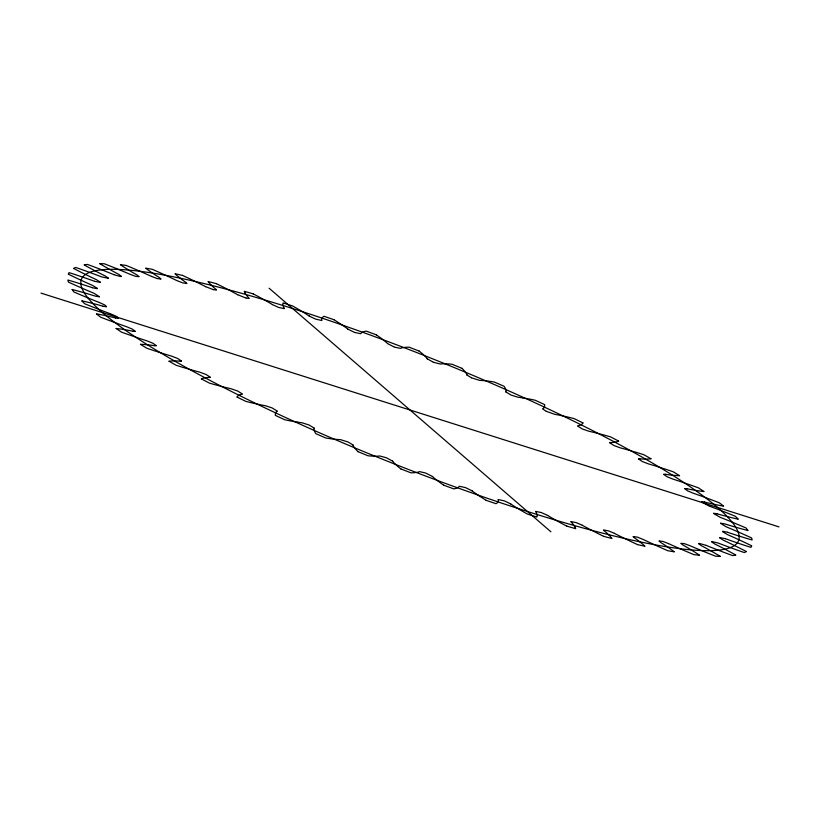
<?xml version="1.0" encoding="UTF-8"?>
<svg xmlns="http://www.w3.org/2000/svg" width="820" height="820" viewBox="0 0 820 820"><rect width="100%" height="100%" fill="white"/><g stroke="black" fill="none" stroke-linecap="round" stroke-linejoin="round"><path stroke-width="1.23" d="M100.337 282.398L94.556 281.311M719.714 537.561L725.444 538.689M118.469 318.324L115.753 318.058M284.294 308.617L278.677 307.449L272.435 304.62M535.696 511.403L541.323 512.551L547.637 515.431M701.52 501.696L704.339 501.963M156.2 345.732L154.672 345.763M663.78 474.278L665.399 474.247M99.374 296.819L95.222 296.092A125.091 19.782 21.7 0 0 72.201 289.501M720.606 523.191L724.777 523.908A125.091 19.782 21.7 0 0 747.799 530.499M186.734 283.474L182.635 282.869L176.648 280.491A125.091 19.782 21.7 0 0 152.223 269.288A367.698 58.158 21.7 0 0 145.652 268.15A153.791 24.323 21.7 0 0 149.373 270.928L154.457 274.433A100.757 15.939 21.7 0 0 159.295 277.519L160.853 278.892M633.265 536.526L637.365 537.131L643.351 539.509A125.091 19.782 21.7 0 0 667.777 550.712A367.698 58.158 21.7 0 0 674.347 551.85A153.791 24.323 21.7 0 0 670.627 549.072L665.543 545.566A100.757 15.939 21.7 0 0 660.705 542.481L659.147 541.128M106.446 306.762L103.023 306.249M713.502 513.279L716.977 513.75M181.374 361.138L180.287 361.251M638.616 458.872L639.713 458.749M321.686 320.487L315.515 319.082L309.324 316.12M498.263 499.554L504.372 500.887L510.675 503.88M248.911 298.439L246.164 298.08M571.038 521.602L576.173 522.596L582.425 525.312M138.887 276.658L135.833 276.401L130.39 274.444A125.091 19.782 21.7 0 0 104.335 263.773A367.698 58.158 21.7 0 0 99.876 263.702M681.102 543.352L684.167 543.598L689.61 545.556A125.091 19.782 21.7 0 0 715.665 556.226A367.698 58.158 21.7 0 0 720.124 556.298M135.126 331.382L133.024 331.29M684.874 488.617L687.057 488.72M121.339 276.422L120.858 276.535M698.64 543.588L699.224 543.465M216.254 289.993L213.466 289.665M603.735 530.028L608.399 530.837L614.498 533.379M210.227 377.374L209.674 377.507M609.762 442.636L610.408 442.482M160.792 279.026L157.184 278.574L151.485 276.412M659.198 540.985L662.816 541.425L668.515 543.588M108.435 278.329L101.7 276.904A125.091 19.782 21.7 0 0 75.635 267.433A367.698 58.158 21.7 0 0 73.575 268.437A153.791 24.323 21.7 0 0 80.37 271.912L88.908 276.125A100.757 15.939 21.7 0 0 96.35 279.64L100.429 282.213M97.252 288.722L92.383 287.738M722.748 531.278L727.617 532.262M711.924 541.528L718.299 543.096A125.091 19.782 21.7 0 0 744.365 552.567A367.698 58.158 21.7 0 0 746.425 551.563A153.791 24.323 21.7 0 0 739.63 548.088L731.091 543.875A100.757 15.939 21.7 0 0 723.65 540.359L719.57 537.787M699.388 543.455L706.286 545.392M120.519 276.545L113.713 274.608M522.852 397.895L529.33 399.032A153.791 24.323 21.7 0 1 535.173 400.232A367.698 58.158 21.7 0 1 544.613 404.588M297.147 422.105L290.669 420.967A153.791 24.323 21.7 0 1 284.827 419.768A367.698 58.158 21.7 0 1 275.387 415.412M213.384 289.644L205.502 286.621M245.887 298.008L237.574 294.688M41 293.109L779 526.891M354.732 332.479L360.749 333.719A100.757 15.939 21.7 0 1 361.784 332.612L363.875 331.659A153.791 24.323 21.7 0 1 366.191 331.116A367.698 58.158 21.7 0 1 376.329 334.827M354.619 332.438L347.875 329.148M395.189 347.28L400.478 348.387A100.757 15.939 21.7 0 1 402.517 347.721L405.797 347.29A153.791 24.323 21.7 0 1 409.088 347.178A367.698 58.158 21.7 0 1 419.297 351.144M394.635 347.065L393.518 346.645M393.405 346.604L387.481 343.518M434.231 362.471L440.34 364.029A100.757 15.939 21.7 0 1 443.374 363.803L447.792 363.906A153.791 24.323 21.7 0 1 452.005 364.234A367.698 58.158 21.7 0 1 462.111 368.395M433.903 362.337L433.011 361.989M432.56 361.804L427.292 358.811M471.695 377.897L479.731 380.398A100.757 15.939 21.7 0 1 483.697 380.613L489.191 381.238A153.791 24.323 21.7 0 1 494.245 382.017A367.698 58.158 21.7 0 1 504.105 386.302A125.091 19.782 21.7 0 1 505.786 391.745M471.479 377.805L466.918 374.996M546.294 411.312L554.607 414.274A100.757 15.939 21.7 0 1 560.234 415.361L567.594 417.001A153.791 24.323 21.7 0 1 574.113 418.6A367.698 58.158 21.7 0 1 582.999 422.956M546.089 411.22L542.717 408.985M309.386 316.161L309.458 316.202A125.091 19.782 21.7 0 0 292.586 305.952A367.698 58.158 21.7 0 0 283.136 302.949A153.791 24.323 21.7 0 0 282.849 304.343L283.238 306.29A100.757 15.939 21.7 0 0 284.263 308.176L284.356 308.443M472.125 490.852L465.381 487.562L459.251 486.28A100.757 15.939 21.7 0 1 458.216 487.387L456.125 488.341A153.791 24.323 21.7 0 1 453.808 488.884A367.698 58.158 21.7 0 1 443.671 485.173M432.591 476.543L425.59 473.017L419.522 471.613A100.757 15.939 21.7 0 1 417.482 472.279L414.202 472.709A153.791 24.323 21.7 0 1 410.912 472.822A367.698 58.158 21.7 0 1 400.703 468.855M269.103 288.209L550.896 531.79M392.708 461.188L386.322 457.744L379.66 455.971A100.757 15.939 21.7 0 1 376.626 456.197L372.208 456.094A153.791 24.323 21.7 0 1 367.995 455.766A367.698 58.158 21.7 0 1 357.889 451.605M427.374 358.893L427.404 358.924A125.091 19.782 21.7 0 0 419.184 351.114M106.538 306.618L104.714 304.948L99.917 302.734A100.757 15.939 21.7 0 1 91.707 299.464L81.949 295.415A153.791 24.323 21.7 0 1 73.913 291.981A367.698 58.158 21.7 0 1 72.129 289.46M353.092 445.034L348.203 442.052L340.32 439.602A100.757 15.939 21.7 0 1 336.303 439.387L330.808 438.761A153.791 24.323 21.7 0 1 325.755 437.982A367.698 58.158 21.7 0 1 315.895 433.698A125.091 19.782 21.7 0 1 314.214 428.255M574.953 526.911L573.344 524.513A100.757 15.939 21.7 0 0 571.304 522.268L570.986 521.766M245.047 293.088L246.656 295.487A100.757 15.939 21.7 0 0 248.696 297.732L249.013 298.255M701.489 501.871L709.003 506.001A100.757 15.939 21.7 0 1 717.213 509.076L727.094 512.941A153.791 24.323 21.7 0 1 735.284 516.251A367.698 58.158 21.7 0 1 738.318 519.203A125.091 19.782 21.7 0 1 717.059 513.812M118.521 318.201L116.255 316.335L110.997 313.998A100.757 15.939 21.7 0 1 102.787 310.923L92.906 307.059A153.791 24.323 21.7 0 1 84.716 303.748A367.698 58.158 21.7 0 1 81.682 300.796A125.091 19.782 21.7 0 1 102.941 306.188M684.833 488.802L687.703 490.893L693.218 493.209A100.757 15.939 21.7 0 1 701.295 496.059L711.124 499.667A153.791 24.323 21.7 0 1 719.355 502.803A367.698 58.158 21.7 0 1 723.588 506.135A125.091 19.782 21.7 0 1 704.441 502.024M135.177 331.26L132.389 329.148L126.895 326.832A100.757 15.939 21.7 0 1 118.705 323.941L108.875 320.333A153.791 24.323 21.7 0 1 100.645 317.196A367.698 58.158 21.7 0 1 96.411 313.865A125.091 19.782 21.7 0 1 115.558 317.976M99.435 296.696L93.849 293.191A100.757 15.939 21.7 0 1 85.649 289.747L76.147 285.585A153.791 24.323 21.7 0 1 68.419 282.08A367.698 58.158 21.7 0 1 67.896 280.02A125.091 19.782 21.7 0 1 92.332 287.687M633.235 536.721L634.28 537.715A100.757 15.939 21.7 0 1 638.247 540.564L642.234 543.752A153.791 24.323 21.7 0 1 645.002 546.243A367.698 58.158 21.7 0 1 637.468 544.593M186.786 283.351L185.771 282.316A100.757 15.939 21.7 0 1 181.753 279.435L177.766 276.248A153.791 24.323 21.7 0 1 174.998 273.757A367.698 58.158 21.7 0 1 182.532 275.407M711.514 541.846L714.896 544.08A100.757 15.939 21.7 0 1 721.836 547.565L729.687 551.696A153.791 24.323 21.7 0 1 735.847 555.068A367.698 58.158 21.7 0 1 732.578 555.57A125.091 19.782 21.7 0 1 706.276 545.413M108.496 278.195L105.103 275.92A100.757 15.939 21.7 0 1 98.164 272.435L90.313 268.304A153.791 24.323 21.7 0 1 84.152 264.932A367.698 58.158 21.7 0 1 87.422 264.43A125.091 19.782 21.7 0 1 113.724 274.587M681.061 543.527L683.162 545.146A100.757 15.939 21.7 0 1 688.8 548.416L694.909 552.188A153.791 24.323 21.7 0 1 699.521 555.222A367.698 58.158 21.7 0 1 693.945 554.627A125.091 19.782 21.7 0 1 668.464 543.588M138.949 276.524L136.837 274.854A100.757 15.939 21.7 0 1 131.2 271.584L125.091 267.812A153.791 24.323 21.7 0 1 120.478 264.778A367.698 58.158 21.7 0 1 126.054 265.372A125.091 19.782 21.7 0 1 151.536 276.412M277.293 411.076L271.984 407.878L265.393 405.726A100.757 15.939 21.7 0 1 259.766 404.639L252.406 402.999A153.791 24.323 21.7 0 1 245.887 401.4A367.698 58.158 21.7 0 1 237 397.044M603.684 530.191L604.319 530.95A100.757 15.939 21.7 0 1 607.353 533.512L610.172 536.331A153.791 24.323 21.7 0 1 611.945 538.484A367.698 58.158 21.7 0 1 603.622 536.341M216.316 289.829L215.68 289.05A100.757 15.939 21.7 0 1 212.647 286.487L209.828 283.669A153.791 24.323 21.7 0 1 208.054 281.516A367.698 58.158 21.7 0 1 216.377 283.659M722.676 531.719L727.463 534.589A100.757 15.939 21.7 0 1 735.284 538.074L744.375 542.297A153.791 24.323 21.7 0 1 751.704 545.812A367.698 58.158 21.7 0 1 750.935 547.37A125.091 19.782 21.7 0 1 725.474 538.73M97.334 288.343L92.537 285.411A100.757 15.939 21.7 0 1 84.716 281.926L75.624 277.703A153.791 24.323 21.7 0 1 68.296 274.188A367.698 58.158 21.7 0 1 69.064 272.63A125.091 19.782 21.7 0 1 94.525 281.27M535.644 511.598L535.726 511.813A100.757 15.939 21.7 0 1 536.762 513.709L537.141 515.657A153.791 24.323 21.7 0 1 536.864 517.051A367.698 58.158 21.7 0 1 527.332 514.027A125.091 19.782 21.7 0 1 510.532 503.839M609.701 442.8L614.057 445.578L620.391 447.884A100.757 15.939 21.7 0 1 627.341 449.77L636.105 452.322A153.791 24.323 21.7 0 1 643.669 454.649A367.698 58.158 21.7 0 1 651.018 458.79M210.299 377.22L206.046 374.473L199.608 372.116A100.757 15.939 21.7 0 1 192.659 370.23L183.895 367.678A153.791 24.323 21.7 0 1 176.331 365.351A367.698 58.158 21.7 0 1 168.982 361.21M577.577 426.031L582.405 429.003L588.903 431.248A100.757 15.939 21.7 0 1 595.248 432.745L603.376 434.856A153.791 24.323 21.7 0 1 610.47 436.845A367.698 58.158 21.7 0 1 618.659 441.119M242.423 393.989L237.697 391.048L231.178 388.772A100.757 15.939 21.7 0 1 224.752 387.255L216.623 385.144A153.791 24.323 21.7 0 1 209.53 383.155A367.698 58.158 21.7 0 1 201.341 378.881M663.749 474.442L667.08 476.748L672.964 479.116A100.757 15.939 21.7 0 1 680.784 481.678L690.409 484.989A153.791 24.323 21.7 0 1 698.537 487.9A367.698 58.158 21.7 0 1 703.909 491.559M156.261 345.599L153.012 343.293L147.149 340.925A100.757 15.939 21.7 0 1 139.215 338.322L129.591 335.011A153.791 24.323 21.7 0 1 121.462 332.1A367.698 58.158 21.7 0 1 116.091 328.441M505.622 391.806L511.219 395.127L518.014 397.239A100.757 15.939 21.7 0 1 522.852 397.895M314.378 428.255L309.099 425.016L302.047 422.771A100.757 15.939 21.7 0 1 297.147 422.105M713.461 513.422L720.083 517.266A100.757 15.939 21.7 0 1 728.293 520.536L738.051 524.585A153.791 24.323 21.7 0 1 746.087 528.018A367.698 58.158 21.7 0 1 747.871 530.54M720.575 523.324L726.264 526.85A100.757 15.939 21.7 0 1 734.351 530.253L743.853 534.414A153.791 24.323 21.7 0 1 751.581 537.92A367.698 58.158 21.7 0 1 752.104 539.98A125.091 19.782 21.7 0 1 727.668 532.313M638.565 458.995L642.367 461.547L648.558 463.925A100.757 15.939 21.7 0 1 656 466.16L665.266 469.122A153.791 24.323 21.7 0 1 673.179 471.766A367.698 58.158 21.7 0 1 679.585 475.692M181.435 361.005L177.632 358.453L171.441 356.075A100.757 15.939 21.7 0 1 164 353.84L154.734 350.878A153.791 24.323 21.7 0 1 146.821 348.233A367.698 58.158 21.7 0 1 140.415 344.308M698.599 543.691L701.325 545.679A100.757 15.939 21.7 0 1 707.67 549.092L714.702 553.069A153.791 24.323 21.7 0 1 720.124 556.298M121.401 276.309L118.674 274.321A100.757 15.939 21.7 0 1 112.33 270.907L105.298 266.93A153.791 24.323 21.7 0 1 99.876 263.702M400.816 468.886A125.091 19.782 21.7 0 1 392.544 461.137M566.712 526.102A367.698 58.158 21.7 0 0 575.712 528.705A153.791 24.323 21.7 0 0 574.963 526.911M486.096 500.313A367.698 58.158 21.7 0 0 496.018 503.705A153.791 24.323 21.7 0 0 497.33 502.732L498.181 501.266A100.757 15.939 21.7 0 0 498.181 499.759M253.288 293.898A367.698 58.158 21.7 0 0 244.288 291.295A153.791 24.323 21.7 0 0 245.036 293.088M333.904 319.687A367.698 58.158 21.7 0 0 323.982 316.294A153.791 24.323 21.7 0 0 322.67 317.268L321.819 318.734A100.757 15.939 21.7 0 0 321.819 320.241M358.012 451.635A125.091 19.782 21.7 0 1 352.928 444.973M275.51 415.463A125.091 19.782 21.7 0 1 277.006 411.25M237.123 397.095A125.091 19.782 21.7 0 1 241.89 394.225M201.464 378.932A125.091 19.782 21.7 0 1 209.438 377.446M169.094 361.261A125.091 19.782 21.7 0 1 180.144 361.179M140.517 344.359A125.091 19.782 21.7 0 1 154.467 345.691M116.204 328.492A125.091 19.782 21.7 0 1 132.83 331.208M182.481 275.407A125.091 19.782 21.7 0 1 205.594 286.631M216.326 283.659A125.091 19.782 21.7 0 1 237.677 294.708M253.216 293.888A125.091 19.782 21.7 0 1 272.486 304.599M333.801 319.667A125.091 19.782 21.7 0 1 348.029 329.189M376.226 334.796A125.091 19.782 21.7 0 1 387.563 343.508M461.988 368.364A125.091 19.782 21.7 0 1 467.072 375.027M544.49 404.537A125.091 19.782 21.7 0 1 542.994 408.749M582.876 422.905A125.091 19.782 21.7 0 1 578.11 425.775M618.536 441.068A125.091 19.782 21.7 0 1 610.562 442.554M650.906 458.739A125.091 19.782 21.7 0 1 639.856 458.821M679.483 475.641A125.091 19.782 21.7 0 1 665.532 474.308M703.796 491.508A125.091 19.782 21.7 0 1 687.17 488.792M637.519 544.593A125.091 19.782 21.7 0 1 614.405 533.369M603.674 536.341A125.091 19.782 21.7 0 1 582.323 525.292M566.784 526.112A125.091 19.782 21.7 0 1 547.514 515.401M486.198 500.333A125.091 19.782 21.7 0 1 471.971 490.811M443.774 485.204A125.091 19.782 21.7 0 1 432.437 476.492M227.622 389.52A353.563 55.914 21.7 0 0 738.492 540.769A353.563 55.914 21.7 0 0 263.886 299.71A353.563 55.914 21.7 0 0 227.622 389.52"/></g></svg>
